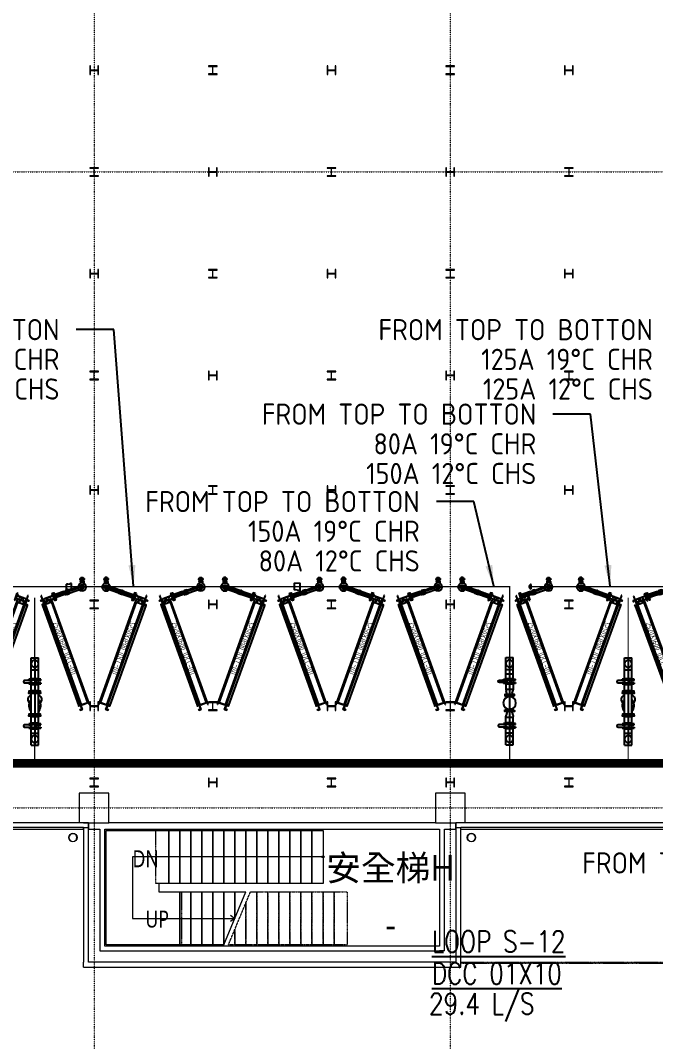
# Model space of a CAD drawing. Extents: x -32000 to 363140, y -29000 to 144266.
# Drawn here: x 66661 to 81646, y -5512 to 18575 of the extents above; entities that cross this region are included whole.
import ezdxf
from ezdxf.enums import TextEntityAlignment as Align

# ---------------------------------------------------------------- set-up
doc = ezdxf.new("R2010")
doc.units = 0
doc.header["$LTSCALE"] = 10
for name, pattern in [('H12PL25$0$JJP_三點線', [0.9, 0.3, -0.15, 0, -0.15, 0, -0.15, 0, -0.15]), ('H12PL25$0$JJP_虛線(退縮線、投影線、地下室範圍、非屬本工程、圖面分區)', [0.45, 0.3, -0.15]), ('H12PL25$0$虛線', [0.846667, 0.423333, -0.423333]), ('XFM1Q20-200k$0$CENTER', [2, 1.25, -0.25, 0.25, -0.25]), ('XFM1Q20-200k$0$CENTER2', [1.125, 0.75, -0.125, 0.125, -0.125])]:
    doc.linetypes.add(name, pattern=pattern)
for name, color, linetype in [('H12PL25$0$A-OBJE-MEP', 252, 'Continuous'), ('H12PL25$0$A-STRS', 252, 'Continuous'), ('H12PL25$0$A-TEXT', 252, 'Continuous'), ('H12PL25$0$A-WALL-EX', 252, 'Continuous'), ('H12PL25$0$A-WALL-IN', 252, 'Continuous'), ('H12PL25$0$A-ZONE', 252, 'Continuous'), ('H12PL25$0$S-COL', 252, 'Continuous'), ('H12PL25$0$S-GRID', 252, 'Continuous'), ('XFM1P20-200k$0$$0$M-PIPE-TEXT', 3, 'Continuous'), ('XFM1P20-200k$0$$0$M-PIPE-TEXT-ARROR', 91, 'Continuous'), ('XFM1P20-200k$0$M-PIPE-CHWR20', 110, 'Continuous'), ('XFM1P20-200k$0$M-PIPE-CHWS12', 130, 'Continuous'), ('XFM1Q20-200k$0$12P7-M-SUP-DCC-L1', 7, 'Continuous'), ('XFM1Q20-200k$0$12P7-M-SUP-DCC-L2', 3, 'Continuous'), ('XFM1Q20-200k$0$C-CDCC', 22, 'Continuous'), ('XFM1Q20-200k$0$M-CWTR-TEXT', 4, 'Continuous'), ('XFM1Q20-200k$0$M-PIPE-CHWR20', 110, 'Continuous'), ('XFM1Q20-200k$0$M-PIPE-CHWS12', 130, 'Continuous'), ('XFM1Q20-200k$0$M-PIPE-CHWS12_CL', 132, 'XFM1Q20-200k$0$CENTER2'), ('XFM1Q20-200k$0$MAU&DCC Valve Station$0$M-CWTR-VAVE', 4, 'Continuous'), ('XFM1Q20-200k$0$U-PCW-V', 2, 'Continuous')]:
    doc.layers.add(name, color=color, linetype=linetype)
doc.styles.add('H12PL25$0$Standard', font='', dxfattribs={"width": 0.8})
doc.styles.add('XFM1P20-200k$0$$0$aa-txt', font='isocp.shx', dxfattribs={"bigfont": 'chineset.shx'})
doc.styles.add('XFM1Q20-200k$0$12P7-XCM2P10$0$AA-TXT', font='simplex.shx', dxfattribs={"bigfont": 'china.shx'})
doc.styles.add('XFM1Q20-200k$0$aa-txt', font='isocp.shx', dxfattribs={"bigfont": 'chineset.shx'})
doc.styles.get('H12PL25$0$Standard').set_extended_font_data('Microsoft JhengHei')
doc.dimstyles.new('XFM1P20-200k$0$$0$adim-200', dxfattribs={"dimscale": 200, "dimtxt": 0.3, "dimasz": 2.5, "dimexe": 0.1, "dimexo": 0.5, "dimgap": 0.15, "dimtad": 0, "dimdec": 4, "dimzin": 3, "dimdsep": 46, "dimtxsty": 'XFM1P20-200k$0$$0$aa-txt', "dimcen": 2.5, "dimclrd": 256, "dimclre": 256, "dimclrt": 256, "dimadec": 0, "dimazin": 0, "dimtfac": 1, "dimtdec": 4, "dimtmove": 0, "dimatfit": 3, "dimfxl": 1, "dimtolj": 1, "dimtzin": 0, "dimarcsym": 0})

# ---------------------------------------------------------------- blocks, each defined once
blk = doc.blocks.new('H12PL25')
at = {"layer": 'H12PL25$0$A-OBJE-MEP', "lineweight": 0, "flags": 128}
for points in [[(67995, -700, 1), (67805, -700, 1)], [(77395, -700, 1), (77205, -700, 1)]]:
    blk.add_lwpolyline(points, format="xyb", close=True, dxfattribs=at)
at = {"layer": 'H12PL25$0$A-OBJE-MEP', "lineweight": 0}
for centre in [(67900, -700), (77300, -700)]:
    blk.add_circle(centre, 100, dxfattribs=at)
at = {"layer": 'H12PL25$0$A-STRS', "lineweight": 0}
for p, q in [((68680, -3230), (68680, -530)), ((68680, -530), (69853.32, -530)), ((68680, -3230), (68680, -530)), ((68680, -530), (70160, -530)), ((69853.32, -530), (70160, -530)), ((70160, -530), (73800, -530)), ((70160, -530), (70160, -1780)), ((70160, -530), (70160, -1780)), ((70160, -530), (70160, -1780)), ((70160, -1780), (70160, -530)), ((70160, -530), (70420, -530)), ((70160, -530), (70160, -1780)), ((70420, -530), (70420, -1780)), ((70420, -1780), (70420, -530)), ((70420, -530), (70680, -530)), ((70420, -530), (70420, -1780)), ((70680, -530), (70680, -1780)), ((70680, -1780), (70680, -530)), ((70680, -530), (70940, -530)), ((70680, -530), (70680, -1780)), ((70940, -530), (70940, -1780)), ((70940, -1780), (70940, -530)), ((70940, -530), (71200, -530)), ((70940, -530), (70940, -1780)), ((71200, -530), (71200, -1780)), ((71200, -1780), (71200, -530)), ((71200, -530), (71460, -530)), ((71200, -530), (71200, -1780)), ((71460, -530), (71460, -1780)), ((71460, -1780), (71460, -530)), ((71460, -530), (71720, -530)), ((71460, -530), (71460, -1780)), ((71720, -530), (71720, -1780)), ((71720, -1780), (71720, -530)), ((71720, -530), (71980, -530)), ((71720, -530), (71720, -1780)), ((71980, -530), (71980, -1780)), ((71980, -1780), (71980, -530)), ((71980, -530), (72240, -530)), ((71980, -530), (71980, -1780)), ((72240, -530), (72240, -1780)), ((72240, -1780), (72240, -530)), ((72240, -530), (72500, -530)), ((72240, -530), (72240, -1780)), ((72500, -530), (72500, -1780)), ((72500, -1780), (72500, -530)), ((72500, -530), (72760, -530)), ((72500, -530), (72500, -1780)), ((72760, -530), (72760, -1780)), ((72760, -1780), (72760, -530)), ((72760, -530), (73020, -530)), ((72760, -530), (72760, -1780)), ((73020, -530), (73020, -1780)), ((73020, -1780), (73020, -530)), ((73020, -530), (73280, -530)), ((73020, -530), (73020, -1780)), ((73280, -530), (73280, -1780)), ((73280, -1780), (73280, -530)), ((73280, -530), (73540, -530)), ((73280, -530), (73280, -1780)), ((73540, -530), (73540, -1780)), ((73540, -1780), (73540, -530)), ((73540, -530), (73800, -530)), ((73540, -530), (73540, -1780)), ((73800, -530), (73800, -1780)), ((73800, -530), (73800, -1780)), ((70160, -1155), (69305, -1155)), ((69305, -1155), (69305, -2605)), ((73540, -1155), (70160, -1155)), ((73800, -1155), (73540, -1155)), ((70160, -1780), (69930, -1780)), ((69930, -1780), (69930, -1980)), ((70160, -1780), (69930, -1780)), ((69930, -1780), (69930, -1980)), ((73800, -1780), (70160, -1780)), ((70420, -1780), (70160, -1780)), ((70680, -1780), (70420, -1780)), ((70940, -1780), (70680, -1780)), ((71200, -1780), (70940, -1780)), ((71460, -1780), (71200, -1780)), ((71720, -1780), (71460, -1780)), ((71980, -1780), (71720, -1780)), ((72240, -1780), (71980, -1780)), ((72500, -1780), (72240, -1780)), ((72760, -1780), (72500, -1780)), ((73020, -1780), (72760, -1780)), ((73280, -1780), (73020, -1780)), ((73540, -1780), (73280, -1780)), ((73800, -1780), (73540, -1780)), ((69930, -1980), (70420, -1980)), ((69930, -1980), (70420, -1980)), ((70420, -1980), (71980, -1980)), ((70420, -3230), (70420, -1980)), ((70420, -3230), (70420, -1980)), ((70420, -1980), (70420, -3230)), ((70420, -3230), (70420, -1980)), ((70420, -1980), (70680, -1980)), ((70680, -3230), (70680, -1980)), ((70680, -1980), (70680, -3230)), ((70680, -3230), (70680, -1980)), ((70680, -1980), (70940, -1980)), ((70940, -3230), (70940, -1980)), ((70940, -1980), (70940, -3230)), ((70940, -3230), (70940, -1980)), ((70940, -1980), (71200, -1980)), ((71200, -3230), (71200, -1980)), ((71200, -1980), (71200, -3230)), ((71200, -3230), (71200, -1980)), ((71200, -1980), (71460, -1980)), ((71460, -3230), (71460, -1980)), ((71460, -1980), (71460, -3230)), ((71460, -3230), (71460, -1980)), ((71460, -1980), (71720, -1980)), ((71460, -3230), (71980, -1980)), ((71720, -2605), (71720, -1980)), ((71720, -1980), (71720, -2605)), ((71720, -2605), (71720, -1980)), ((71720, -1980), (71980, -1980)), ((69305, -2605), (70420, -2605)), ((70420, -2605), (71720, -2605)), ((71620, -2530), (71720, -2605)), ((71720, -2605), (71620, -2680)), ((70420, -3230), (68680, -3230)), ((70420, -3230), (68680, -3230)), ((71460, -3230), (70420, -3230)), ((70680, -3230), (70420, -3230)), ((70940, -3230), (70680, -3230)), ((71200, -3230), (70940, -3230)), ((71460, -3230), (71200, -3230))]:
    blk.add_line(p, q, dxfattribs=at)
at = {"layer": 'H12PL25$0$A-STRS', "linetype": 'H12PL25$0$JJP_虛線(退縮線、投影線、地下室範圍、非屬本工程、圖面分區)', "lineweight": 0}
for p, q in [((69853.32, -1780), (69853.32, -530)), ((73535.65, -1780), (73535.65, -530)), ((69930, -1780), (69853.32, -1780)), ((70466.68, -3230), (70466.68, -1980)), ((71568.31, -3230), (72088.31, -1980)), ((72088.31, -1980), (72240, -1980)), ((72240, -3230), (72240, -1980)), ((72240, -1980), (72240, -3230)), ((72240, -3230), (72240, -1980)), ((72240, -1980), (72500, -1980)), ((72500, -3230), (72500, -1980)), ((72500, -1980), (72500, -3230)), ((72500, -3230), (72500, -1980)), ((72500, -1980), (72760, -1980)), ((72760, -3230), (72760, -1980)), ((72760, -1980), (72760, -3230)), ((72760, -3230), (72760, -1980)), ((72760, -1980), (73020, -1980)), ((73020, -3230), (73020, -1980)), ((73020, -1980), (73020, -3230)), ((73020, -3230), (73020, -1980)), ((73020, -1980), (73280, -1980)), ((73280, -3230), (73280, -1980)), ((73280, -1980), (73280, -3230)), ((73280, -3230), (73280, -1980)), ((73280, -1980), (73540, -1980)), ((73540, -3230), (73540, -1980)), ((73540, -1980), (73540, -3230)), ((73540, -3230), (73540, -1980)), ((73540, -1980), (73800, -1980)), ((73800, -3230), (73800, -1980)), ((73800, -1980), (73800, -3230)), ((73800, -3230), (73800, -1980)), ((73800, -1980), (74060, -1980)), ((74060, -1980), (74366.68, -1980)), ((74060, -3230), (74060, -1980)), ((74060, -1980), (74060, -3230)), ((74366.68, -1980), (74366.68, -3230)), ((71980, -3230), (71980, -2240.36)), ((71980, -2240.36), (71980, -3230)), ((71980, -3230), (71980, -2240.36)), ((71720, -3230), (71720, -2865.36)), ((71720, -2865.36), (71720, -3230)), ((71720, -3230), (71720, -2865.36)), ((71720, -3230), (71568.31, -3230)), ((71980, -3230), (71720, -3230)), ((72240, -3230), (71980, -3230)), ((72500, -3230), (72240, -3230)), ((72760, -3230), (72500, -3230)), ((73020, -3230), (72760, -3230)), ((73280, -3230), (73020, -3230)), ((73540, -3230), (73280, -3230)), ((73800, -3230), (73540, -3230)), ((74060, -3230), (73800, -3230)), ((74366.68, -3230), (74060, -3230))]:
    blk.add_line(p, q, dxfattribs=at)
at = {"layer": 'H12PL25$0$A-STRS', "linetype": 'H12PL25$0$虛線', "lineweight": 0}
for p, q in [((72088.31, -1980), (74060, -1980)), ((74060, -3230), (71568.31, -3230))]:
    blk.add_line(p, q, dxfattribs=at)
at = {"layer": 'H12PL25$0$A-STRS', "lineweight": 0, "flags": 128}
blk.add_lwpolyline([(73800, -1180, -1), (73800, -1130, -1)], format="xyb", close=True, dxfattribs=at)
at = {"layer": 'H12PL25$0$A-WALL-EX', "lineweight": 0}
for p, q in [((68150, -465), (18000, -465)), ((68270, -350), (68150, -350)), ((68270, -350), (68150, -350)), ((68150, -465), (68270, -465)), ((68150, -465), (68270, -465)), ((68270, -465), (68270, -350)), ((77050, -350), (76930, -350)), ((76930, -350), (76930, -465)), ((77050, -350), (76930, -350)), ((76930, -465), (77050, -465)), ((76930, -465), (77050, -465)), ((126700, -465), (77050, -465))]:
    blk.add_line(p, q, dxfattribs=at)
at = {"layer": 'H12PL25$0$A-WALL-EX', "lineweight": 0, "flags": 128}
for points in [[(68150, -350), (18000, -350)], [(68150, -350), (68270, -350)], [(68150, -500), (68150, -465)], [(68150, -465), (68150, -3640)], [(68270, -3640), (68270, -350)], [(76930, -350), (76930, -3640)], [(77050, -350), (76930, -350)], [(126735, -350), (77050, -350)], [(77050, -500), (77050, -465)], [(77050, -3640), (77050, -465)], [(18000, -500), (68150, -500)], [(18000, -500), (68150, -500)], [(18000, -500), (68150, -500)], [(18000, -500), (68150, -500)], [(77050, -500), (126700, -500)], [(77050, -500), (126700, -500)], [(77050, -500), (126700, -500)], [(77050, -500), (126700, -500)], [(68150, -3760), (68150, -3640)], [(68150, -3760), (77050, -3760)], [(76930, -3640), (68270, -3640)], [(77050, -3760), (77050, -3640)]]:
    blk.add_lwpolyline(points, dxfattribs=at)
at = {"layer": 'H12PL25$0$A-WALL-EX', "linetype": 'H12PL25$0$JJP_虛線(退縮線、投影線、地下室範圍、非屬本工程、圖面分區)', "lineweight": 0, "flags": 128}
for points in [[(85350, -3650), (77050, -3650)], [(77050, -3662), (77050, -3650)], [(77050, -3662), (85362, -3662)]]:
    blk.add_lwpolyline(points, dxfattribs=at)
at = {"layer": 'H12PL25$0$A-WALL-IN', "lineweight": 0, "flags": 128}
for points in [[(68270, -350), (68270, -500)], [(76450, -350), (68750, -350)], [(76930, -500), (76930, -350)], [(68270, -500), (68537, -500)], [(68537, -500), (68537, -3372.5)], [(68650, -3259.5), (68650, -500)], [(68650, -500), (76549.5, -500)], [(76549.5, -500), (76549.5, -3259.5)], [(76662.5, -3372.5), (76662.5, -500)], [(76662.5, -500), (76930, -500)], [(76549.5, -3259.5), (68650, -3259.5)], [(68537, -3372.5), (68650, -3372.5)], [(68650, -3372.5), (76549.5, -3372.5)], [(76662.5, -3372.5), (76549.5, -3372.5)]]:
    blk.add_lwpolyline(points, dxfattribs=at)
at = {"layer": 'H12PL25$0$S-COL', "lineweight": 0, "flags": 128}
for points in [[(68500, 17500), (68488, 17500), (68488, 17417, -0.41421356), (68475, 17404), (68325, 17404, -0.41421356), (68312, 17417), (68312, 17500), (68300, 17500), (68300, 17300), (68312, 17300), (68312, 17383, -0.41421356), (68325, 17396), (68475, 17396, -0.41421356), (68488, 17383), (68488, 17300), (68500, 17300)], [(71300, 17300), (71300, 17312), (71217, 17312, -0.41421356), (71204, 17325), (71204, 17475, -0.41421356), (71217, 17488), (71300, 17488), (71300, 17500), (71100, 17500), (71100, 17488), (71183, 17488, -0.41421356), (71196, 17475), (71196, 17325, -0.41421356), (71183, 17312), (71100, 17312), (71100, 17300)], [(74100, 17500), (74088, 17500), (74088, 17417, -0.41421356), (74075, 17404), (73925, 17404, -0.41421356), (73912, 17417), (73912, 17500), (73900, 17500), (73900, 17300), (73912, 17300), (73912, 17383, -0.41421356), (73925, 17396), (74075, 17396, -0.41421356), (74088, 17383), (74088, 17300), (74100, 17300)], [(76900, 17300), (76900, 17312), (76817, 17312, -0.41421356), (76804, 17325), (76804, 17475, -0.41421356), (76817, 17488), (76900, 17488), (76900, 17500), (76700, 17500), (76700, 17488), (76783, 17488, -0.41421356), (76796, 17475), (76796, 17325, -0.41421356), (76783, 17312), (76700, 17312), (76700, 17300)], [(79700, 17500), (79688, 17500), (79688, 17417, -0.41421356), (79675, 17404), (79525, 17404, -0.41421356), (79512, 17417), (79512, 17500), (79500, 17500), (79500, 17300), (79512, 17300), (79512, 17383, -0.41421356), (79525, 17396), (79675, 17396, -0.41421356), (79688, 17383), (79688, 17300), (79700, 17300)], [(68500, 14900), (68500, 14912), (68417, 14912, -0.41421356), (68404, 14925), (68404, 15075, -0.41421356), (68417, 15088), (68500, 15088), (68500, 15100), (68300, 15100), (68300, 15088), (68383, 15088, -0.41421356), (68396, 15075), (68396, 14925, -0.41421356), (68383, 14912), (68300, 14912), (68300, 14900)], [(71300, 15100), (71288, 15100), (71288, 15017, -0.41421356), (71275, 15004), (71125, 15004, -0.41421356), (71112, 15017), (71112, 15100), (71100, 15100), (71100, 14900), (71112, 14900), (71112, 14983, -0.41421356), (71125, 14996), (71275, 14996, -0.41421356), (71288, 14983), (71288, 14900), (71300, 14900)], [(74100, 14900), (74100, 14912), (74017, 14912, -0.41421356), (74004, 14925), (74004, 15075, -0.41421356), (74017, 15088), (74100, 15088), (74100, 15100), (73900, 15100), (73900, 15088), (73983, 15088, -0.41421356), (73996, 15075), (73996, 14925, -0.41421356), (73983, 14912), (73900, 14912), (73900, 14900)], [(76900, 15100), (76888, 15100), (76888, 15017, -0.41421356), (76875, 15004), (76725, 15004, -0.41421356), (76712, 15017), (76712, 15100), (76700, 15100), (76700, 14900), (76712, 14900), (76712, 14983, -0.41421356), (76725, 14996), (76875, 14996, -0.41421356), (76888, 14983), (76888, 14900), (76900, 14900)], [(79700, 14900), (79700, 14912), (79617, 14912, -0.41421356), (79604, 14925), (79604, 15075, -0.41421356), (79617, 15088), (79700, 15088), (79700, 15100), (79500, 15100), (79500, 15088), (79583, 15088, -0.41421356), (79596, 15075), (79596, 14925, -0.41421356), (79583, 14912), (79500, 14912), (79500, 14900)], [(68500, 12700), (68488, 12700), (68488, 12617, -0.41421356), (68475, 12604), (68325, 12604, -0.41421356), (68312, 12617), (68312, 12700), (68300, 12700), (68300, 12500), (68312, 12500), (68312, 12583, -0.41421356), (68325, 12596), (68475, 12596, -0.41421356), (68488, 12583), (68488, 12500), (68500, 12500)], [(71300, 12500), (71300, 12512), (71217, 12512, -0.41421356), (71204, 12525), (71204, 12675, -0.41421356), (71217, 12688), (71300, 12688), (71300, 12700), (71100, 12700), (71100, 12688), (71183, 12688, -0.41421356), (71196, 12675), (71196, 12525, -0.41421356), (71183, 12512), (71100, 12512), (71100, 12500)], [(74100, 12700), (74088, 12700), (74088, 12617, -0.41421356), (74075, 12604), (73925, 12604, -0.41421356), (73912, 12617), (73912, 12700), (73900, 12700), (73900, 12500), (73912, 12500), (73912, 12583, -0.41421356), (73925, 12596), (74075, 12596, -0.41421356), (74088, 12583), (74088, 12500), (74100, 12500)], [(76900, 12500), (76900, 12512), (76817, 12512, -0.41421356), (76804, 12525), (76804, 12675, -0.41421356), (76817, 12688), (76900, 12688), (76900, 12700), (76700, 12700), (76700, 12688), (76783, 12688, -0.41421356), (76796, 12675), (76796, 12525, -0.41421356), (76783, 12512), (76700, 12512), (76700, 12500)], [(79700, 12700), (79688, 12700), (79688, 12617, -0.41421356), (79675, 12604), (79525, 12604, -0.41421356), (79512, 12617), (79512, 12700), (79500, 12700), (79500, 12500), (79512, 12500), (79512, 12583, -0.41421356), (79525, 12596), (79675, 12596, -0.41421356), (79688, 12583), (79688, 12500), (79700, 12500)], [(68500, 10100), (68500, 10112), (68417, 10112, -0.41421356), (68404, 10125), (68404, 10275, -0.41421356), (68417, 10288), (68500, 10288), (68500, 10300), (68300, 10300), (68300, 10288), (68383, 10288, -0.41421356), (68396, 10275), (68396, 10125, -0.41421356), (68383, 10112), (68300, 10112), (68300, 10100)], [(71300, 10300), (71288, 10300), (71288, 10217, -0.41421356), (71275, 10204), (71125, 10204, -0.41421356), (71112, 10217), (71112, 10300), (71100, 10300), (71100, 10100), (71112, 10100), (71112, 10183, -0.41421356), (71125, 10196), (71275, 10196, -0.41421356), (71288, 10183), (71288, 10100), (71300, 10100)], [(74100, 10100), (74100, 10112), (74017, 10112, -0.41421356), (74004, 10125), (74004, 10275, -0.41421356), (74017, 10288), (74100, 10288), (74100, 10300), (73900, 10300), (73900, 10288), (73983, 10288, -0.41421356), (73996, 10275), (73996, 10125, -0.41421356), (73983, 10112), (73900, 10112), (73900, 10100)], [(76900, 10300), (76888, 10300), (76888, 10217, -0.41421356), (76875, 10204), (76725, 10204, -0.41421356), (76712, 10217), (76712, 10300), (76700, 10300), (76700, 10100), (76712, 10100), (76712, 10183, -0.41421356), (76725, 10196), (76875, 10196, -0.41421356), (76888, 10183), (76888, 10100), (76900, 10100)], [(79700, 10100), (79700, 10112), (79617, 10112, -0.41421356), (79604, 10125), (79604, 10275, -0.41421356), (79617, 10288), (79700, 10288), (79700, 10300), (79500, 10300), (79500, 10288), (79583, 10288, -0.41421356), (79596, 10275), (79596, 10125, -0.41421356), (79583, 10112), (79500, 10112), (79500, 10100)], [(68500, 7600), (68488, 7600), (68488, 7517, -0.41421356), (68475, 7504), (68325, 7504, -0.41421356), (68312, 7517), (68312, 7600), (68300, 7600), (68300, 7400), (68312, 7400), (68312, 7483, -0.41421356), (68325, 7496), (68475, 7496, -0.41421356), (68488, 7483), (68488, 7400), (68500, 7400)], [(71300, 7400), (71300, 7412), (71217, 7412, -0.41421356), (71204, 7425), (71204, 7575, -0.41421356), (71217, 7588), (71300, 7588), (71300, 7600), (71100, 7600), (71100, 7588), (71183, 7588, -0.41421356), (71196, 7575), (71196, 7425, -0.41421356), (71183, 7412), (71100, 7412), (71100, 7400)], [(74100, 7600), (74088, 7600), (74088, 7517, -0.41421356), (74075, 7504), (73925, 7504, -0.41421356), (73912, 7517), (73912, 7600), (73900, 7600), (73900, 7400), (73912, 7400), (73912, 7483, -0.41421356), (73925, 7496), (74075, 7496, -0.41421356), (74088, 7483), (74088, 7400), (74100, 7400)], [(76900, 7400), (76900, 7412), (76817, 7412, -0.41421356), (76804, 7425), (76804, 7575, -0.41421356), (76817, 7588), (76900, 7588), (76900, 7600), (76700, 7600), (76700, 7588), (76783, 7588, -0.41421356), (76796, 7575), (76796, 7425, -0.41421356), (76783, 7412), (76700, 7412), (76700, 7400)], [(79700, 7600), (79688, 7600), (79688, 7517, -0.41421356), (79675, 7504), (79525, 7504, -0.41421356), (79512, 7517), (79512, 7600), (79500, 7600), (79500, 7400), (79512, 7400), (79512, 7483, -0.41421356), (79525, 7496), (79675, 7496, -0.41421356), (79688, 7483), (79688, 7400), (79700, 7400)], [(68500, 4700), (68500, 4712), (68417, 4712, -0.41421356), (68404, 4725), (68404, 4875, -0.41421356), (68417, 4888), (68500, 4888), (68500, 4900), (68300, 4900), (68300, 4888), (68383, 4888, -0.41421356), (68396, 4875), (68396, 4725, -0.41421356), (68383, 4712), (68300, 4712), (68300, 4700)], [(71300, 4900), (71288, 4900), (71288, 4817, -0.41421356), (71275, 4804), (71125, 4804, -0.41421356), (71112, 4817), (71112, 4900), (71100, 4900), (71100, 4700), (71112, 4700), (71112, 4783, -0.41421356), (71125, 4796), (71275, 4796, -0.41421356), (71288, 4783), (71288, 4700), (71300, 4700)], [(74100, 4700), (74100, 4712), (74017, 4712, -0.41421356), (74004, 4725), (74004, 4875, -0.41421356), (74017, 4888), (74100, 4888), (74100, 4900), (73900, 4900), (73900, 4888), (73983, 4888, -0.41421356), (73996, 4875), (73996, 4725, -0.41421356), (73983, 4712), (73900, 4712), (73900, 4700)], [(76900, 4900), (76888, 4900), (76888, 4817, -0.41421356), (76875, 4804), (76725, 4804, -0.41421356), (76712, 4817), (76712, 4900), (76700, 4900), (76700, 4700), (76712, 4700), (76712, 4783, -0.41421356), (76725, 4796), (76875, 4796, -0.41421356), (76888, 4783), (76888, 4700), (76900, 4700)], [(79700, 4700), (79700, 4712), (79617, 4712, -0.41421356), (79604, 4725), (79604, 4875, -0.41421356), (79617, 4888), (79700, 4888), (79700, 4900), (79500, 4900), (79500, 4888), (79583, 4888, -0.41421356), (79596, 4875), (79596, 4725, -0.41421356), (79583, 4712), (79500, 4712), (79500, 4700)], [(68500, 2500), (68488, 2500), (68488, 2417, -0.41421356), (68475, 2404), (68325, 2404, -0.41421356), (68312, 2417), (68312, 2500), (68300, 2500), (68300, 2300), (68312, 2300), (68312, 2383, -0.41421356), (68325, 2396), (68475, 2396, -0.41421356), (68488, 2383), (68488, 2300), (68500, 2300)], [(71300, 2300), (71300, 2312), (71217, 2312, -0.41421356), (71204, 2325), (71204, 2475, -0.41421356), (71217, 2488), (71300, 2488), (71300, 2500), (71100, 2500), (71100, 2488), (71183, 2488, -0.41421356), (71196, 2475), (71196, 2325, -0.41421356), (71183, 2312), (71100, 2312), (71100, 2300)], [(74100, 2500), (74088, 2500), (74088, 2417, -0.41421356), (74075, 2404), (73925, 2404, -0.41421356), (73912, 2417), (73912, 2500), (73900, 2500), (73900, 2300), (73912, 2300), (73912, 2383, -0.41421356), (73925, 2396), (74075, 2396, -0.41421356), (74088, 2383), (74088, 2300), (74100, 2300)], [(76900, 2300), (76900, 2312), (76817, 2312, -0.41421356), (76804, 2325), (76804, 2475, -0.41421356), (76817, 2488), (76900, 2488), (76900, 2500), (76700, 2500), (76700, 2488), (76783, 2488, -0.41421356), (76796, 2475), (76796, 2325, -0.41421356), (76783, 2312), (76700, 2312), (76700, 2300)], [(79700, 2500), (79688, 2500), (79688, 2417, -0.41421356), (79675, 2404), (79525, 2404, -0.41421356), (79512, 2417), (79512, 2500), (79500, 2500), (79500, 2300), (79512, 2300), (79512, 2383, -0.41421356), (79525, 2396), (79675, 2396, -0.41421356), (79688, 2383), (79688, 2300), (79700, 2300)], [(68500, 500), (68500, 512), (68417, 512, -0.41421356), (68404, 525), (68404, 675, -0.41421356), (68417, 688), (68500, 688), (68500, 700), (68300, 700), (68300, 688), (68383, 688, -0.41421356), (68396, 675), (68396, 525, -0.41421356), (68383, 512), (68300, 512), (68300, 500)], [(71300, 700), (71288, 700), (71288, 617, -0.41421356), (71275, 604), (71125, 604, -0.41421356), (71112, 617), (71112, 700), (71100, 700), (71100, 500), (71112, 500), (71112, 583, -0.41421356), (71125, 596), (71275, 596, -0.41421356), (71288, 583), (71288, 500), (71300, 500)], [(74100, 500), (74100, 512), (74017, 512, -0.41421356), (74004, 525), (74004, 675, -0.41421356), (74017, 688), (74100, 688), (74100, 700), (73900, 700), (73900, 688), (73983, 688, -0.41421356), (73996, 675), (73996, 525, -0.41421356), (73983, 512), (73900, 512), (73900, 500)], [(76900, 700), (76888, 700), (76888, 617, -0.41421356), (76875, 604), (76725, 604, -0.41421356), (76712, 617), (76712, 700), (76700, 700), (76700, 500), (76712, 500), (76712, 583, -0.41421356), (76725, 596), (76875, 596, -0.41421356), (76888, 583), (76888, 500), (76900, 500)], [(79700, 500), (79700, 512), (79617, 512, -0.41421356), (79604, 525), (79604, 675, -0.41421356), (79617, 688), (79700, 688), (79700, 700), (79500, 700), (79500, 688), (79583, 688, -0.41421356), (79596, 675), (79596, 525, -0.41421356), (79583, 512), (79500, 512), (79500, 500)]]:
    blk.add_lwpolyline(points, format="xyb", close=True, dxfattribs=at)
for points in [[(68270, -350), (68750, -350), (68750, 350), (68050, 350), (68050, -350)], [(77150, -350), (77150, 350), (76450, 350), (76450, -350), (76930, -350)]]:
    blk.add_lwpolyline(points, dxfattribs=at)
at = {"layer": 'H12PL25$0$S-GRID', "linetype": 'H12PL25$0$JJP_三點線', "lineweight": 0}
for p, q in [((68400, 128250), (68400, -28000)), ((76800, 128250), (76800, -28000)), ((-29000, 15000), (289600, 15000)), ((-29000, 0), (289600, 0))]:
    blk.add_line(p, q, dxfattribs=at)
at = {"layer": 'H12PL25$0$A-TEXT', "linetype": 'Continuous', "lineweight": 0, "char_height": 400, "attachment_point": 4, "style": 'H12PL25$0$Standard'}
for s, insert in [('\\A1;DN', (69305, -1200.61)), ('\\A1;UP', (69609.52, -2624.51))]:
    blk.add_mtext(s, dxfattribs=dict(at, insert=insert))
at = {"layer": 'H12PL25$0$A-ZONE', "style": 'H12PL25$0$Standard'}
for s, p in [('安全梯H', (75393.11, -1114.51)), ('-', (75393.11, -2456.4))]:
    blk.add_text(s, height=600, dxfattribs=at).set_placement(p, align=Align.TOP_CENTER)
blk = doc.blocks.new('XFM1Q20-200k$0$A$C85d7fed8')
at = {"layer": 'XFM1Q20-200k$0$12P7-M-SUP-DCC-L1'}
for points in [[(214374, 5418), (214420, 5438), (214369, 5552), (214323, 5532), (214331, 5513), (214334, 5515), (214327, 5530), (214367, 5548), (214416, 5440), (214376, 5422), (214369, 5437), (214366, 5436)], [(215456, 3023), (215502, 3043), (215450, 3158), (215405, 3137), (215413, 3119), (215416, 3120), (215409, 3135), (215449, 3153), (215497, 3045), (215458, 3027), (215451, 3043), (215448, 3041)]]:
    blk.add_lwpolyline(points, close=True, dxfattribs=at)
blk.add_lwpolyline([(215446, 3041), (215448, 3041)], dxfattribs=at)
at = {"layer": 'XFM1Q20-200k$0$12P7-M-SUP-DCC-L2'}
blk.add_lwpolyline([(215404, 3137), (215450, 3157), (214420, 5438), (214374, 5418)], close=True, dxfattribs=at)
blk = doc.blocks.new('XFM1Q20-200k$0$A$C911c7844')
at = {"layer": 'XFM1Q20-200k$0$C-CDCC'}
for p, q in [((207240, 5563), (207249, 5567)), ((208474, 3049), (207240, 5563)), ((207325, 5504), (207506, 5592)), ((207483, 5638), (207500, 5646)), ((207483, 5638), (207560, 5481)), ((207500, 5646), (207576, 5489)), ((207520, 5444), (207340, 5356)), ((207352, 5436), (207381, 5376)), ((207357, 5438), (207538, 5527)), ((208470, 3103), (207358, 5365)), ((207362, 5441), (207392, 5381)), ((207440, 5479), (207469, 5419)), ((207451, 5484), (207480, 5424)), ((207503, 5480), (207494, 5476)), ((208613, 3173), (207502, 5435)), ((208653, 3137), (207503, 5480)), ((207560, 5481), (207576, 5489)), ((208631, 3182), (208452, 3094)), ((208631, 3182), (208452, 3094)), ((208484, 3110), (208599, 3166)), ((208644, 3133), (208653, 3137)), ((208483, 3054), (208474, 3049))]:
    blk.add_line(p, q, dxfattribs=at)
for centre in [(207429, 5514), (207341, 5471)]:
    blk.add_circle(centre, 36.5, dxfattribs=at)
at = {"layer": 'XFM1Q20-200k$0$C-CDCC', "style": 'XFM1Q20-200k$0$aa-txt', "width": 0.8}
blk.add_text('2520X1600 (DCC-01)', height=125, rotation=296, dxfattribs=at).set_placement((207930, 4392), align=Align.MIDDLE)
blk = doc.blocks.new('XFM1Q20-200k$0$BV-150V-T1')
at = {"color": 0, "linetype": 'ByBlock'}
for p, q in [((-5.2, 9.6), (-6.7, 9.6)), ((-6.7, -9.6), (-6.7, 9.6)), ((-2.7, 14), (-5.2, 14)), ((-5.2, -14), (-5.2, 14)), ((2.7, 14), (5.2, 14)), ((5.2, 14), (5.2, -14)), ((5.2, 9.6), (6.7, 9.6)), ((6.7, 9.6), (6.7, -9.6)), ((-5.2, -9.6), (-6.7, -9.6)), ((-2.7, -14), (-5.2, -14)), ((2.7, -8.4), (-2.7, -8.4)), ((2.7, -14), (5.2, -14)), ((5.2, -9.6), (6.7, -9.6))]:
    blk.add_line(p, q, dxfattribs=at)
blk.add_lwpolyline([(-2.7, 7.5), (-2.7, 24, -1), (2.7, 24), (2.7, 7.7, 0.028765), (2.9, 4.2), (3.3, 0.3, -1.044614), (-3.3, 0), (-2.9, 4.1, 0.028765)], format="xyb", close=True, dxfattribs=at)
for points in [[(-2.7, 14), (-2.7, 6.1)], [(2.7, 14), (2.7, 6.3)], [(-2.7, -2), (-2.7, -14)], [(2.7, -2), (2.7, -14)]]:
    blk.add_lwpolyline(points, dxfattribs=at)
blk = doc.blocks.new('XFM1Q20-200k$0$YS-06-B')
at = {"layer": 'XFM1Q20-200k$0$U-PCW-V', "color": 0}
for p, q in [((55, 8.9), (6.9, 8.9)), ((55, -8.9), (6.9, -8.9))]:
    blk.add_line(p, q, dxfattribs=at)
for points in [[(1.4, -9.6), (0, -9.6), (0, 9.6), (1.4, 9.6)], [(4, -13.8), (1.4, -13.8), (1.4, 13.8), (4, 13.8), (4, -13.8)], [(4, -13.8), (6.5, -13.8), (6.5, 13.8), (4, 13.8), (4, -13.8)], [(57.5, -13.8), (55, -13.8), (55, 13.8), (57.5, 13.8), (57.5, -13.8)], [(57.5, -13.8), (60, -13.8), (60, 13.8), (57.5, 13.8), (57.5, -13.8)], [(60, -9.6), (61.5, -9.6), (61.5, 9.6), (60, 9.6)]]:
    blk.add_lwpolyline(points, dxfattribs=at)
for points in [[(18.6, 15.5, 0.133256), (14.6, 14.4, 0.106756), (10.9, 10.9, 0.036777), (9.6, 8.9, 0.036777)], [(28.8, 12.5, 0.064337), (26.3, 14.4, 0.133256), (22.3, 15.5)], [(9.6, -8.9, 0.036777), (10.9, -10.9, 0.106756), (14.6, -14.4, 0.133256), (18.6, -15.5)], [(22.3, -15.5, 0.133256), (26.3, -14.4, 0.064337), (28.8, -12.5, 0.064337)]]:
    blk.add_lwpolyline(points, format="xyb", dxfattribs=at)
for centre, radius, start, end in [((20.5, 4.3), 11.3, 80.5245, 99.4755), ((29, 0), 12.1, 121.7693, 132.5173), ((35.2, -14.3), 27.6, 57.3698, 116.9234), ((20.5, -4.3), 11.3, 260.5245, 279.4755), ((29, 0), 12.1, 227.4827, 238.2307), ((35.2, 14.3), 27.6, 243.0766, 302.6302)]:
    blk.add_arc(centre, radius, start, end, dxfattribs=at)
blk = doc.blocks.new('XFM1Q20-200k$0$A$Cc8c59ff0')
at = {"layer": 'XFM1Q20-200k$0$M-PIPE-CHWS12'}
for p, q in [((183, 2063, 0), (183, 0, 0)), ((183, 2063), (351, 2063)), ((351, 2063, 0), (351, 0, 0)), ((183, 1777), (351, 1777)), ((351, 1120, 0), (351, 1406, 0)), ((183, 286), (351, 286)), ((183, 0), (351, 0))]:
    blk.add_line(p, q, dxfattribs=at)
for centre in [(267, 1920), (267, 143)]:
    blk.add_circle(centre, 84.1, dxfattribs=at)
at = {"layer": 'XFM1Q20-200k$0$M-PIPE-CHWS12_CL', "linetype": 'XFM1Q20-200k$0$CENTER'}
blk.add_line((267, 0, 0), (267, 2063, 0), dxfattribs=at)
at = {"layer": 'XFM1Q20-200k$0$MAU&DCC Valve Station$0$M-CWTR-VAVE', "xscale": 10.00000000000001, "yscale": 10.00000000000001, "zscale": 10.00000000000001, "rotation": 90}
for name, p in [('XFM1Q20-200k$0$BV-150V-T1', (267, 1610)), ('XFM1Q20-200k$0$YS-06-B', (267, 779)), ('XFM1Q20-200k$0$BV-150V-T1', (267, 562))]:
    blk.add_blockref(name, p, dxfattribs=at)
blk = doc.blocks.new('XFM1Q20-200k$0$R6-4')
for p, q in [((-5.7, 0), (5.7, 0)), ((-5.7, 0), (-5.7, -1)), ((-8.4, -14), (-8.4, -12.4)), ((8.4, -14), (-8.4, -14)), ((-6.2, -4.1), (-7.9, -9.3)), ((5.7, 0), (5.7, -1)), ((6.2, -4.1), (7.9, -9.3)), ((8.4, -14), (8.4, -12.4))]:
    blk.add_line(p, q)
for centre, start, end in [((1.6, -12.4), 161.7321, 180), ((-15.7, -1), 341.7321, 0), ((15.7, -1), 180, 198.2679), ((-1.6, -12.4), 0, 18.2679)]:
    blk.add_arc(centre, 10, start, end)
blk = doc.blocks.new('XFM1Q20-200k$0$A$C49d57fc1')
at = {"layer": 'XFM1Q20-200k$0$M-PIPE-CHWR20'}
for p, q in [((183, 2063, 0), (183, 1402, 0)), ((183, 2063), (351, 2063)), ((267, 0, 0), (267, 2063, 0)), ((351, 2063, 0), (351, 1402, 0)), ((183, 1777), (351, 1777)), ((159, 1247, 0), (264, 1247, 0)), ((159, 1247, 0), (159, 1232, 0)), ((159, 1232, 0), (264, 1232, 0)), ((160, 1231, 0), (159, 1232, 0)), ((264, 1231, 0), (160, 1231, 0)), ((189, 1249, 0), (264, 1249, 0)), ((189, 1247, 0), (189, 1249, 0)), ((194, 1221, 0), (194, 1229, 0)), ((200, 1219, 0), (264, 1219, 0)), ((340, 1249, 0), (264, 1249, 0)), ((369, 1247, 0), (264, 1247, 0)), ((369, 1232, 0), (264, 1232, 0)), ((264, 1231, 0), (368, 1231, 0)), ((334, 1219, 0), (264, 1219, 0)), ((334, 1219, 0), (334, 1229, 0)), ((340, 1247, 0), (340, 1249, 0)), ((368, 1231, 0), (369, 1232, 0)), ((369, 1247, 0), (369, 1232, 0)), ((160, 915, 0), (159, 914, 0)), ((159, 914, 0), (264, 914, 0)), ((159, 899, 0), (159, 914, 0)), ((159, 899, 0), (264, 899, 0)), ((264, 915, 0), (160, 915, 0)), ((183, 626), (183, 740, 0)), ((189, 899, 0), (189, 897, 0)), ((189, 897, 0), (264, 897, 0)), ((194, 930, 0), (194, 917, 0)), ((334, 925, 0), (194, 925, 0)), ((264, 915, 0), (368, 915, 0)), ((369, 914, 0), (264, 914, 0)), ((369, 899, 0), (264, 899, 0)), ((340, 897, 0), (264, 897, 0)), ((334, 925, 0), (334, 917, 0)), ((340, 899, 0), (340, 897, 0)), ((351, 626), (351, 740, 0)), ((368, 915, 0), (369, 914, 0)), ((369, 899, 0), (369, 914, 0)), ((183, 495), (183, 0)), ((351, 495), (351, 0)), ((351, 395), (183, 395)), ((183, 286), (351, 286)), ((183, 0), (351, 0))]:
    blk.add_line(p, q, dxfattribs=at)
at = {"layer": 'XFM1Q20-200k$0$M-PIPE-CHWR20', "elevation": 0}
for points in [[(153, 1249), (381, 1249), (381, 1273), (153, 1273)], [(153, 897), (381, 897), (381, 873), (153, 873)]]:
    blk.add_lwpolyline(points, close=True, dxfattribs=at)
at = {"layer": 'XFM1Q20-200k$0$M-PIPE-CHWR20'}
for centre, radius in [((267, 1920), 84.1), ((267, 1073), 149), ((267, 143), 84.1)]:
    blk.add_circle(centre, radius, dxfattribs=at)
for centre, radius, start, end in [((192, 1229, 0), 2, 0, 90), ((193, 1206, 0), 15, 45, 85.3609), ((192, 1207, 0), 15, 345, 45), ((342, 1207, 0), 15, 135, 195), ((341, 1206, 0), 15, 94.6391, 135), ((336, 1229, 0), 2, 90, 180), ((192, 917, 0), 2, 270, 0), ((183, 940, 0), 15, 317.6297, 21.3232), ((336, 917, 0), 2, 180, 270), ((351, 940, 0), 15, 158.6768, 222.3703)]:
    blk.add_arc(centre, radius, start, end, dxfattribs=at)
for name, p, xscale, yscale, zscale, rotation in [('XFM1Q20-200k$0$BV-150V-T1', (267, 1610), 10.00000000000001, 10.00000000000001, 10.00000000000001, 90), ('XFM1Q20-200k$0$R6-4', (267, 1263, 0), 10, 10, 10, 180), ('XFM1Q20-200k$0$BV-150V-T1', (267, 562), -10.00000000000001, 10.00000000000001, 10.00000000000001, 90)]:
    blk.add_blockref(name, p, dxfattribs=dict(at, xscale=xscale, yscale=yscale, zscale=zscale, rotation=rotation))
at = {"layer": 'XFM1Q20-200k$0$M-PIPE-CHWR20', "xscale": -10.00000000000001, "yscale": 10.00000000000001, "zscale": 10.00000000000001}
blk.add_blockref('XFM1Q20-200k$0$R6-4', (267, 883, 0), dxfattribs=at)
blk = doc.blocks.new('XFM1Q20-200k')
at = {"xscale": -1}
for name, p, rotation in [('XFM1Q20-200k$0$A$C911c7844', (273429, 22419), 6.354829353501214), ('XFM1Q20-200k$0$A$C911c7844', (276229, 22419), 6.354829353501214), ('XFM1Q20-200k$0$A$C911c7844', (279029, 22419), 6.354829353501296), ('XFM1Q20-200k$0$A$C911c7844', (281829, 22419), 6.354829353501296), ('XFM1Q20-200k$0$A$C911c7844', (284629, 22419), 6.354829353501214), ('XFM1Q20-200k$0$A$C911c7844', (287429, 22419), 6.354829353501296), ('XFM1Q20-200k$0$A$C85d7fed8', (280952, 16244), 4.513400592285572), ('XFM1Q20-200k$0$A$C85d7fed8', (283752, 16244), 4.513400592285572), ('XFM1Q20-200k$0$A$C85d7fed8', (286552, 16244), 4.513400592285639), ('XFM1Q20-200k$0$A$C85d7fed8', (289352, 16244), 4.513400592285639), ('XFM1Q20-200k$0$A$C85d7fed8', (292152, 16244), 4.513400592285572), ('XFM1Q20-200k$0$A$C85d7fed8', (294952, 16244), 4.513400592285639), ('XFM1Q20-200k$0$A$Cc8c59ff0', (66733, 3543, 0), 180), ('XFM1Q20-200k$0$A$C49d57fc1', (77934, 3547, 0), 180), ('XFM1Q20-200k$0$A$Cc8c59ff0', (80733, 3543, 0), 180)]:
    blk.add_blockref(name, p, dxfattribs=dict(at, rotation=rotation))
for name, p, rotation in [('XFM1Q20-200k$0$A$C911c7844', (-139429, 22419), 353.6451706464987), ('XFM1Q20-200k$0$A$C911c7844', (-136629, 22419), 353.6451706464987), ('XFM1Q20-200k$0$A$C911c7844', (-133829, 22419), 353.6451706464987), ('XFM1Q20-200k$0$A$C911c7844', (-131029, 22419), 353.6451706464987), ('XFM1Q20-200k$0$A$C911c7844', (-128229, 22419), 353.6451706464987), ('XFM1Q20-200k$0$A$C911c7844', (-125597, 20604), 354.1451706464987), ('XFM1Q20-200k$0$A$C85d7fed8', (-146952, 16244), 355.4865994077143), ('XFM1Q20-200k$0$A$C85d7fed8', (-144152, 16244), 355.4865994077143), ('XFM1Q20-200k$0$A$C85d7fed8', (-141352, 16244), 355.4865994077143), ('XFM1Q20-200k$0$A$C85d7fed8', (-138552, 16244), 355.4865994077143), ('XFM1Q20-200k$0$A$C85d7fed8', (-135752, 16244), 355.4865994077143), ('XFM1Q20-200k$0$A$C85d7fed8', (-133066, 14365), 355.9865994077143)]:
    blk.add_blockref(name, p, dxfattribs=dict(rotation=rotation))
at = {"layer": 'DEFPOINTS', "color": 6, "style": 'XFM1Q20-200k$0$12P7-XCM2P10$0$AA-TXT', "width": 0.8}
blk.add_text('29.4 L/S', height=500, dxfattribs=at).set_placement((76302, -4619, 0), align=Align.MIDDLE_LEFT)
at = {"layer": 'XFM1Q20-200k$0$M-CWTR-TEXT', "style": 'XFM1Q20-200k$0$12P7-XCM2P10$0$AA-TXT', "width": 0.8}
for s, p in [('%%ULOOP S-12', (76366, -3151, 0)), ('%%UDCC 01X10', (76366, -3907, 0))]:
    blk.add_text(s, height=500, dxfattribs=at).set_placement(p, align=Align.MIDDLE_LEFT)
blk = doc.blocks.new('XFM1P20-200k$0$005')
h = blk.add_hatch()
h.set_pattern_fill('AR-HBONE', color=256, scale=0.430893, angle=360, style=0)
h.set_pattern_definition([(135, (-2258.2576, -4619.8331), (-8e-16, 2.4374981), [5.1707143, -1.7235714]), (45, (-2259.4764, -4618.6144), (-8e-16, 2.4374981), [5.1707143, -1.7235714])])
h.paths.add_polyline_path([(21.88125, -3.01625), (21.88125, 3.01625), (5.88125, 3.01625), (5.88125, -3.01625)])
edge = h.paths.add_edge_path(flags=17)
edge.add_line((21.88125, 3.01625), (21.88125, -3.01625))
for p, q in [((5.88125, 3.31625), (3, 3.31625)), ((5.88125, 3.31625), (5.88125, -3.31625)), ((21.88125, 3.01625), (5.88125, 3.01625)), ((5.88125, 3.01625), (5.88125, -3.01625)), ((21.88125, 3.31625), (24.7625, 3.31625)), ((21.88125, 3.31625), (21.88125, -3.31625)), ((21.88125, 3.01625), (21.88125, -3.01625)), ((21.88125, -3.01625), (21.88125, 3.01625)), ((28.2625, 3.31625), (24.7625, 3.31625)), ((28.2625, 3.31625), (28.2625, -3.31625)), ((5.88125, -3.31625), (3, -3.31625)), ((21.88125, -3.01625), (5.88125, -3.01625)), ((21.88125, -3.31625), (28.2625, -3.31625)), ((28.2625, -3.31625), (25.38125, -3.31625))]:
    blk.add_line(p, q)
for points in [[(0, -7.6), (0, 7.6), (2.38125, 7.6), (2.38125, -7.6), (0, -7.6)], [(2.38125, 3.8975), (3, 3.8975), (3, -3.8975), (2.38125, -3.8975)]]:
    blk.add_lwpolyline(points)
blk = doc.blocks.new('XFM1P20-200k$0$A$C63cefe58')
at = {"layer": 'XFM1P20-200k$0$M-PIPE-CHWR20'}
for p, q in [((236960, 2866), (236933, 2798)), ((237600, 2568, 0), (236977, 2820, 0)), ((237278, 2659), (237585, 2535, 0)), ((237305, 2726), (237614, 2601, 0)), ((237563, 2655, 0), (237563, 2655, 0)), ((237636, 2661, 0), (237574, 2664, 0)), ((237645, 2650, 0), (237645, 2650, 0)), ((237659, 2565, 0), (237542, 2571, 0)), ((237553, 2441, 0), (237555, 2485, 0)), ((237562, 2431, 0), (237568, 2430, 0)), ((237572, 2430, 0), (237570, 2396, 0)), ((237581, 2475, 0), (237577, 2405, 0)), ((237603, 2626, 0), (237597, 2509, 0)), ((237611, 2474, 0), (237607, 2403, 0)), ((237615, 2427, 0), (237613, 2394, 0)), ((237624, 2428, 0), (237618, 2428, 0)), ((237635, 2437, 0), (237637, 2481, 0)), ((237540, 2379, 0), (237541, 2396, 0)), ((237540, 2379, 0), (237641, 2374, 0)), ((237642, 2391, 0), (237541, 2396, 0)), ((237545, 2374, 0), (237545, 2378, 0)), ((237547, 2401, 0), (237546, 2397, 0)), ((237555, 2372, 0), (237547, 2373, 0)), ((237556, 2402, 0), (237548, 2402, 0)), ((237548, 2374, 0), (237548, 2378, 0)), ((237549, 2401, 0), (237549, 2397, 0)), ((237554, 2374, 0), (237554, 2378, 0)), ((237555, 2401, 0), (237555, 2397, 0)), ((237556, 2373, 0), (237557, 2377, 0)), ((237558, 2401, 0), (237558, 2397, 0)), ((237561, 2355, 0), (237561, 2360, 0)), ((237566, 2360, 0), (237561, 2360, 0)), ((237566, 2355, 0), (237561, 2355, 0)), ((237567, 2372, 0), (237565, 2343, 0)), ((237565, 2343, 0), (237612, 2340, 0)), ((237567, 2372, 0), (237614, 2370, 0)), ((237580, 2377, 0), (237579, 2372, 0)), ((237602, 2376, 0), (237601, 2370, 0)), ((237614, 2370, 0), (237612, 2340, 0)), ((237613, 2358, 0), (237619, 2357, 0)), ((237613, 2353, 0), (237619, 2352, 0)), ((237619, 2352, 0), (237619, 2357, 0)), ((237624, 2370, 0), (237625, 2374, 0)), ((237626, 2397, 0), (237626, 2393, 0)), ((237626, 2369, 0), (237634, 2368, 0)), ((237627, 2399, 0), (237636, 2398, 0)), ((237627, 2370, 0), (237627, 2374, 0)), ((237629, 2397, 0), (237628, 2393, 0)), ((237633, 2370, 0), (237633, 2374, 0)), ((237634, 2397, 0), (237634, 2393, 0)), ((237636, 2369, 0), (237636, 2373, 0)), ((237637, 2397, 0), (237637, 2393, 0)), ((237641, 2374, 0), (237642, 2391, 0))]:
    blk.add_line(p, q, dxfattribs=at)
at = {"layer": 'XFM1P20-200k$0$M-PIPE-CHWR20', "elevation": 0}
for points in [[(237250, 2760), (237309, 2736), (237274, 2649), (237215, 2673)], [(237257, 2757), (237250, 2760), (237215, 2673), (237222, 2670)]]:
    blk.add_lwpolyline(points, dxfattribs=at)
at = {"layer": 'XFM1P20-200k$0$M-PIPE-CHWR20'}
for radius in [94.4, 44.4, 36.5]:
    blk.add_circle((237600, 2568, 0), radius, dxfattribs=at)
for centre, radius, start, end in [((237573, 2654, 0), 10, 87.1452, 177.1452), ((237635, 2651, 0), 10, 357.1452, 87.1452), ((237563, 2441, 0), 10, 177.1452, 267.1452), ((237568, 2420, 0), 10, 357.1452, 87.1452), ((237602, 2590, 0), 22.2, 88.2245, 266.0658), ((237618, 2418, 0), 10, 87.1452, 177.1452), ((237625, 2438, 0), 10, 267.1452, 357.1452), ((237544, 2378, 0), 1.43, 9.8256, 87.1452), ((237545, 2398, 0), 1.43, 267.1452, 344.4648), ((237547, 2378, 0), 1.43, 9.8256, 164.4648), ((237547, 2374, 0), 1.43, 189.8256, 344.4648), ((237548, 2398, 0), 1.43, 189.8256, 344.4648), ((237548, 2401, 0), 1.43, 9.8256, 164.4648), ((237551, 2375, 0), 4.06, 43.5424, 130.748), ((237551, 2377, 0), 4.06, 223.5424, 310.748), ((237552, 2398, 0), 4.06, 43.5424, 130.748), ((237552, 2400, 0), 4.06, 223.5424, 310.748), ((237555, 2377, 0), 1.43, 9.8256, 164.4648), ((237555, 2374, 0), 1.43, 189.8256, 344.4648), ((237556, 2401, 0), 1.43, 9.8256, 164.4648), ((237556, 2397, 0), 1.43, 189.8256, 344.4648), ((237558, 2377, 0), 1.43, 87.1452, 164.4648), ((237559, 2397, 0), 1.43, 189.8256, 267.1452), ((237567, 2405, 0), 10, 267.1452, 357.1452), ((237617, 2403, 0), 10, 177.1452, 267.1452), ((237623, 2374, 0), 1.43, 9.8256, 87.1452), ((237624, 2394, 0), 1.43, 267.1452, 344.4648), ((237626, 2370, 0), 1.43, 189.8256, 344.4648), ((237626, 2374, 0), 1.43, 9.8256, 164.4648), ((237627, 2397, 0), 1.43, 9.8256, 164.4648), ((237627, 2394, 0), 1.43, 189.8256, 344.4648), ((237630, 2371, 0), 4.06, 43.5424, 130.748), ((237630, 2373, 0), 4.06, 223.5424, 310.748), ((237631, 2396, 0), 4.06, 223.5424, 310.748), ((237631, 2394, 0), 4.06, 43.5424, 130.748), ((237634, 2373, 0), 1.43, 9.8256, 164.4648), ((237634, 2370, 0), 1.43, 189.8256, 344.4648), ((237636, 2397, 0), 1.43, 9.8256, 164.4648), ((237635, 2393, 0), 1.43, 189.8256, 344.4648), ((237637, 2373, 0), 1.43, 87.1452, 164.4648), ((237638, 2393, 0), 1.43, 189.8256, 267.1452)]:
    blk.add_arc(centre, radius, start, end, dxfattribs=at)
at = {"layer": 'XFM1P20-200k$0$M-PIPE-CHWR20', "xscale": -12.10111893907765, "yscale": 12.10111893907765, "zscale": 12.10111893907765, "rotation": 157.9999999999999}
blk.add_blockref('XFM1P20-200k$0$005', (236946, 2832), dxfattribs=at)
blk = doc.blocks.new('XFM1P20-200k$0$R5-4')
for p, q in [((-5.7, 0), (-5.7, -1.6)), ((-5.7, 0), (5.7, 0)), ((-7.1, -12.7), (-7.1, -10.4)), ((7.1, -12.7), (-7.1, -12.7)), ((-5.9, -3.6), (-6.9, -8.5)), ((5.7, 0), (5.7, -1.6)), ((5.9, -3.6), (6.9, -8.5)), ((7.1, -12.7), (7.1, -10.4))]:
    blk.add_line(p, q)
for centre, start, end in [((2.9, -10.4), 168.8131, 180), ((-15.7, -1.6), 348.8131, 0), ((15.7, -1.6), 180, 191.1869), ((-2.9, -10.4), 0, 11.1869)]:
    blk.add_arc(centre, 10, start, end)
blk = doc.blocks.new('XFM1P20-200k')
at = {"layer": 'XFM1P20-200k$0$M-PIPE-CHWR20'}
blk.add_line((78711, 5170, 0), (78711, 5270, 0), dxfattribs=at)
at = {"layer": 'XFM1P20-200k$0$M-PIPE-CHWR20', "elevation": 0}
blk.add_lwpolyline([(73261, 5304), (73121, 5291), (73121, 5149), (73261, 5136)], close=True, dxfattribs=at)
for points, const_width in [([(64711, 5220), (78201, 5220), (78201, 1052)], 30), ([(78711, 5220), (92201, 5220), (92201, 1052)], 30), ([(132799, 1050), (19381, 1050)], 200)]:
    blk.add_lwpolyline(points, dxfattribs=dict(at, const_width=const_width))
at = {"layer": 'XFM1P20-200k$0$M-PIPE-CHWR20'}
blk.add_arc((78711, 5220, 0), 50, 90, 270, dxfattribs=at)
at = {"layer": 'XFM1P20-200k$0$M-PIPE-CHWS12', "const_width": 30, "elevation": 0}
for points in [[(67000, 4957), (67000, 1079)], [(81000, 4957), (81000, 1079)]]:
    blk.add_lwpolyline(points, dxfattribs=at)
at = {"xscale": -1, "rotation": 177.1451707144683}
for p in [(-169061, 19610), (-166261, 19610), (-163461, 19610), (-160661, 19610), (-158055, 19610), (-155061, 19610)]:
    blk.add_blockref('XFM1P20-200k$0$A$C63cefe58', p, dxfattribs=at)
at = {"rotation": 182.8548292855318}
for p in [(305861, 19610), (308661, 19610), (311461, 19610), (314261, 19610), (317061, 19610)]:
    blk.add_blockref('XFM1P20-200k$0$A$C63cefe58', p, dxfattribs=at)
at = {"layer": 'XFM1P20-200k$0$M-PIPE-CHWR20', "xscale": -10.00000000000003, "yscale": 10.00000000000003, "zscale": 10.00000000000002, "rotation": 90}
blk.add_blockref('XFM1P20-200k$0$R5-4', (67742, 5220, 0), dxfattribs=at)
at = {"layer": 'XFM1P20-200k$0$$0$M-PIPE-TEXT', "style": 'XFM1P20-200k$0$$0$aa-txt'}
for s, p in [('FROM TOP TO BOTTON', (67582, 11281, 0)), ('FROM TOP TO BOTTON', (81582, 11281, 0)), ('125A 19%%DC CHR', (67582, 10581, 0)), ('125A 19%%DC CHR', (81582, 10581, 0)), ('125A 12%%DC CHS', (67582, 9881, 0)), ('125A 12%%DC CHS', (81582, 9881, 0)), ('FROM TOP TO BOTTON', (78830, 9288, 0)), ('80A 19%%DC CHR', (78830, 8588, 0)), ('150A 12%%DC CHS', (78830, 7888, 0)), ('FROM TOP TO BOTTON', (76081, 7226, 0)), ('150A 19%%DC CHR', (76081, 6526, 0)), ('80A 12%%DC CHS', (76081, 5826, 0)), ('FROM TOP TO BOTTON', (86388, -1298))]:
    blk.add_text(s, height=500, dxfattribs=at).set_placement(p, align=Align.MIDDLE_RIGHT)
at = {"layer": 'XFM1P20-200k$0$$0$M-PIPE-TEXT-ARROR'}
for points in [[(69330, 5228, 0), (68864, 11281, 0), (67977, 11281, 0)], [(80578, 5228, 0), (80111, 9288, 0), (79225, 9288, 0)], [(77829, 5228, 0), (77362, 7226, 0), (76476, 7226, 0)]]:
    blk.add_leader(points, dimstyle='XFM1P20-200k$0$$0$adim-200', dxfattribs=at)

msp = doc.modelspace()

# ---------------------------------------------------------------- block references
msp.add_blockref('H12PL25', (0, 0))

# ---------------------------------------------------------------- next in the draw order: block references
for name in ['XFM1P20-200k', 'XFM1Q20-200k']:
    msp.add_blockref(name, (0, 0))

doc.saveas('drawing.dxf')
